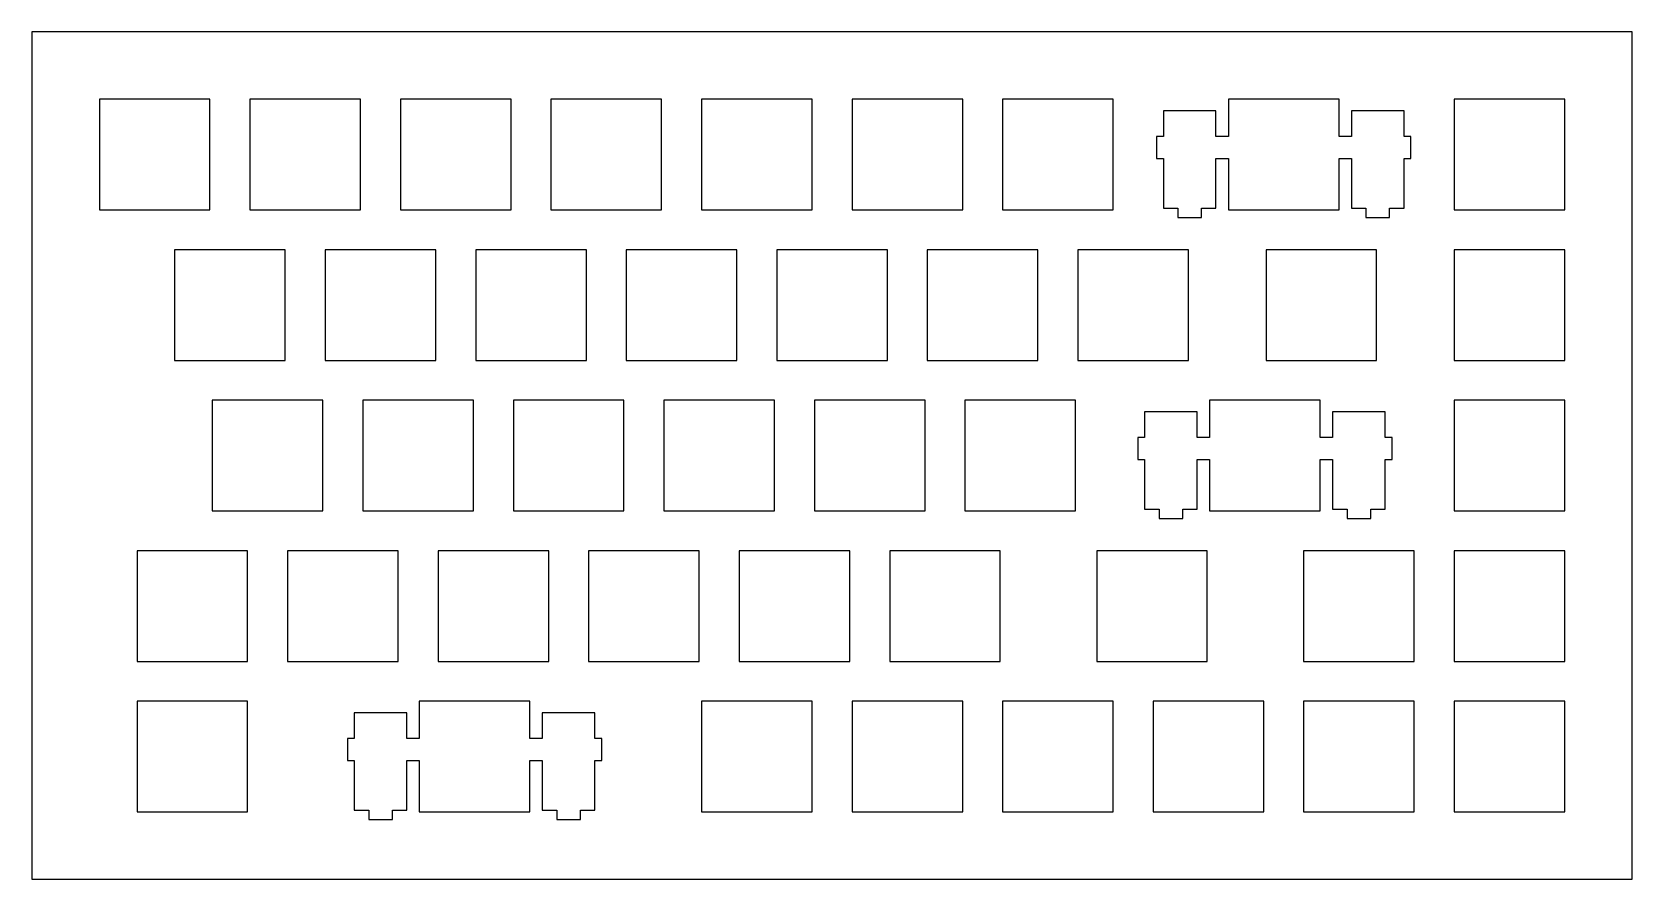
# Model space of a CAD drawing. Header units: millimetres. Extents: x 0 to 202, y 0 to 107.
import ezdxf

# ---------------------------------------------------------------- set-up
doc = ezdxf.new("R2010")
doc.units = ezdxf.units.MM
doc.layers.add('Layer1', color=7, linetype='CONTINUOUS')

msp = doc.modelspace()

# ---------------------------------------------------------------- linework, layer by layer
at = {"layer": 'Layer1'}
for points in [[(0, 0), (202.475, 0), (202.475, 107.225), (0, 107.225), (0, 0)], [(22.525, 98.7), (8.525, 98.7), (8.525, 84.7), (22.525, 84.7), (22.525, 98.7)], [(41.575, 98.7), (27.575, 98.7), (27.575, 84.7), (41.575, 84.7), (41.575, 98.7)], [(60.625, 98.7), (46.625, 98.7), (46.625, 84.7), (60.625, 84.7), (60.625, 98.7)], [(79.675, 98.7), (65.675, 98.7), (65.675, 84.7), (79.675, 84.7), (79.675, 98.7)], [(98.725, 98.7), (84.725, 98.7), (84.725, 84.7), (98.725, 84.7), (98.725, 98.7)], [(117.775, 98.7), (103.775, 98.7), (103.775, 84.7), (117.775, 84.7), (117.775, 98.7)], [(136.825, 98.7), (122.825, 98.7), (122.825, 84.7), (136.825, 84.7), (136.825, 98.7)], [(148, 84.93), (149.825, 84.93), (149.825, 91.2), (151.4, 91.2), (151.4, 84.7), (165.4, 84.7), (165.4, 91.2), (166.975, 91.2), (166.975, 84.93), (168.8, 84.93), (168.8, 83.73), (171.8, 83.73), (171.8, 84.93), (173.625, 84.93), (173.625, 91.2), (174.5, 91.2), (174.5, 94), (173.625, 94), (173.625, 97.23), (166.975, 97.23), (166.975, 94), (165.4, 94), (165.4, 98.7), (151.4, 98.7), (151.4, 94), (149.825, 94), (149.825, 97.23), (143.175, 97.23), (143.175, 94), (142.3, 94), (142.3, 91.2), (143.175, 91.2), (143.175, 84.93), (145, 84.93), (145, 83.73), (148, 83.73), (148, 84.93)], [(193.975, 98.7), (179.975, 98.7), (179.975, 84.7), (193.975, 84.7), (193.975, 98.7)], [(32.05, 79.65), (18.05, 79.65), (18.05, 65.65), (32.05, 65.65), (32.05, 79.65)], [(51.1, 79.65), (37.1, 79.65), (37.1, 65.65), (51.1, 65.65), (51.1, 79.65)], [(70.15, 79.65), (56.15, 79.65), (56.15, 65.65), (70.15, 65.65), (70.15, 79.65)], [(89.2, 79.65), (75.2, 79.65), (75.2, 65.65), (89.2, 65.65), (89.2, 79.65)], [(108.25, 79.65), (94.25, 79.65), (94.25, 65.65), (108.25, 65.65), (108.25, 79.65)], [(127.3, 79.65), (113.3, 79.65), (113.3, 65.65), (127.3, 65.65), (127.3, 79.65)], [(146.35, 79.65), (132.35, 79.65), (132.35, 65.65), (146.35, 65.65), (146.35, 79.65)], [(170.163, 79.65), (156.163, 79.65), (156.163, 65.65), (170.163, 65.65), (170.163, 79.65)], [(193.975, 79.65), (179.975, 79.65), (179.975, 65.65), (193.975, 65.65), (193.975, 79.65)], [(36.813, 60.6), (22.813, 60.6), (22.813, 46.6), (36.813, 46.6), (36.813, 60.6)], [(55.863, 60.6), (41.863, 60.6), (41.863, 46.6), (55.863, 46.6), (55.863, 60.6)], [(74.913, 60.6), (60.913, 60.6), (60.913, 46.6), (74.913, 46.6), (74.913, 60.6)], [(93.963, 60.6), (79.963, 60.6), (79.963, 46.6), (93.963, 46.6), (93.963, 60.6)], [(113.013, 60.6), (99.013, 60.6), (99.013, 46.6), (113.013, 46.6), (113.013, 60.6)], [(132.063, 60.6), (118.063, 60.6), (118.063, 46.6), (132.063, 46.6), (132.063, 60.6)], [(145.619, 46.83), (147.444, 46.83), (147.444, 53.1), (149.019, 53.1), (149.019, 46.6), (163.019, 46.6), (163.019, 53.1), (164.594, 53.1), (164.594, 46.83), (166.419, 46.83), (166.419, 45.63), (169.419, 45.63), (169.419, 46.83), (171.244, 46.83), (171.244, 53.1), (172.119, 53.1), (172.119, 55.9), (171.244, 55.9), (171.244, 59.13), (164.594, 59.13), (164.594, 55.9), (163.019, 55.9), (163.019, 60.6), (149.019, 60.6), (149.019, 55.9), (147.444, 55.9), (147.444, 59.13), (140.794, 59.13), (140.794, 55.9), (139.919, 55.9), (139.919, 53.1), (140.794, 53.1), (140.794, 46.83), (142.619, 46.83), (142.619, 45.63), (145.619, 45.63), (145.619, 46.83)], [(193.975, 60.6), (179.975, 60.6), (179.975, 46.6), (193.975, 46.6), (193.975, 60.6)], [(27.288, 41.55), (13.288, 41.55), (13.288, 27.55), (27.288, 27.55), (27.288, 41.55)], [(46.338, 41.55), (32.338, 41.55), (32.338, 27.55), (46.338, 27.55), (46.338, 41.55)], [(65.388, 41.55), (51.388, 41.55), (51.388, 27.55), (65.388, 27.55), (65.388, 41.55)], [(84.438, 41.55), (70.438, 41.55), (70.438, 27.55), (84.438, 27.55), (84.438, 41.55)], [(103.488, 41.55), (89.488, 41.55), (89.488, 27.55), (103.488, 27.55), (103.488, 41.55)], [(122.538, 41.55), (108.538, 41.55), (108.538, 27.55), (122.538, 27.55), (122.538, 41.55)], [(148.731, 41.55), (134.731, 41.55), (134.731, 27.55), (148.731, 27.55), (148.731, 41.55)], [(174.925, 41.55), (160.925, 41.55), (160.925, 27.55), (174.925, 27.55), (174.925, 41.55)], [(193.975, 41.55), (179.975, 41.55), (179.975, 27.55), (193.975, 27.55), (193.975, 41.55)], [(27.288, 22.5), (13.288, 22.5), (13.288, 8.5), (27.288, 8.5), (27.288, 22.5)], [(45.606, 8.73), (47.431, 8.73), (47.431, 15), (49.006, 15), (49.006, 8.5), (63.006, 8.5), (63.006, 15), (64.581, 15), (64.581, 8.73), (66.406, 8.73), (66.406, 7.53), (69.406, 7.53), (69.406, 8.73), (71.231, 8.73), (71.231, 15), (72.106, 15), (72.106, 17.8), (71.231, 17.8), (71.231, 21.03), (64.581, 21.03), (64.581, 17.8), (63.006, 17.8), (63.006, 22.5), (49.006, 22.5), (49.006, 17.8), (47.431, 17.8), (47.431, 21.03), (40.781, 21.03), (40.781, 17.8), (39.906, 17.8), (39.906, 15), (40.781, 15), (40.781, 8.73), (42.606, 8.73), (42.606, 7.53), (45.606, 7.53), (45.606, 8.73)], [(98.725, 22.5), (84.725, 22.5), (84.725, 8.5), (98.725, 8.5), (98.725, 22.5)], [(117.775, 22.5), (103.775, 22.5), (103.775, 8.5), (117.775, 8.5), (117.775, 22.5)], [(136.825, 22.5), (122.825, 22.5), (122.825, 8.5), (136.825, 8.5), (136.825, 22.5)], [(155.875, 22.5), (141.875, 22.5), (141.875, 8.5), (155.875, 8.5), (155.875, 22.5)], [(174.925, 22.5), (160.925, 22.5), (160.925, 8.5), (174.925, 8.5), (174.925, 22.5)], [(193.975, 22.5), (179.975, 22.5), (179.975, 8.5), (193.975, 8.5), (193.975, 22.5)]]:
    msp.add_lwpolyline(points, close=True, dxfattribs=at)

doc.saveas('drawing.dxf')
